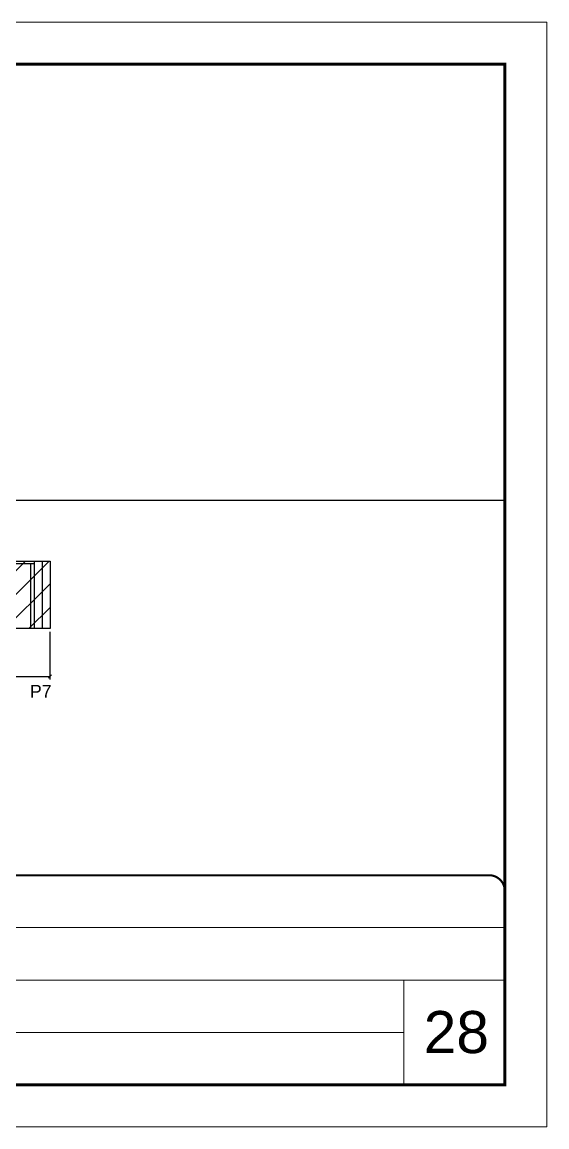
# Model space of a CAD drawing. Extents: x 3309 to 9563, y -2522 to 14608.
# Drawn here: x 9064 to 9563, y 6666 to 7716 of the extents above; entities that cross this region are included whole.
import ezdxf

# ---------------------------------------------------------------- set-up
doc = ezdxf.new("R2010")
doc.units = 0
doc.linetypes.add('CONTINUO', pattern=[0])
doc.linetypes.add('DASHED', pattern=[0.75, 0.5, -0.25])
for name, color, linetype in [('5', 5, 'Continuous'), ('COTA', 241, 'Continuous'), ('Painéis', 200, 'Continuous'), ('SARR_2.2x7', 40, 'Continuous'), ('SARR_3.5x7', 81, 'Continuous')]:
    doc.layers.add(name, color=color, linetype=linetype)
for name, color, linetype, lineweight in [('CARIMBO', 255, 'Continuous', 9), ('Folhas', 255, 'Continuous', 9), ('Hachura', 251, 'Continuous', 9), ('SARRAFO DE PRESSAO', 251, 'DASHED', 9)]:
    doc.layers.add(name, color=color, linetype=linetype, lineweight=lineweight)
doc.styles.add('ARIAL', font='arial.ttf')
doc.styles.add('COTA TECNICA', font='techl___.ttf', dxfattribs={"height": 10})
doc.styles.get("Standard").update_dxf_attribs({"font": 'arial.ttf'})
doc.dimstyles.new('PAINEL', dxfattribs={"dimtxt": 10, "dimasz": 3, "dimexe": 3, "dimexo": 3, "dimgap": 3, "dimtad": 1, "dimdec": 1, "dimzin": 12, "dimdsep": 46, "dimtxsty": 'COTA TECNICA', "dimblk1": 'OBLIQUE', "dimblk2": 'OBLIQUE', "dimsah": 1, "dimcen": 0.9, "dimclrd": 4, "dimclre": 4, "dimclrt": 240, "dimadec": 1, "dimazin": 3, "dimtfac": 1, "dimtdec": 1, "dimtmove": 0, "dimatfit": 3, "dimfxl": 1, "dimtolj": 1, "dimtzin": 12, "dimarcsym": 0})

# ---------------------------------------------------------------- blocks, each defined once
blk = doc.blocks.new('9999999999')
at = {"color": 30, "linetype": 'CONTINUO'}
for p, q in [((98564.6, 34379.6), (99584, 34379.6)), ((98564.6, 34329.8), (99488, 34329.8)), ((99584, 34329.8), (99488, 34329.8)), ((99488, 34329.8), (99488, 34230.2)), ((98564.6, 34280), (99488, 34280))]:
    blk.add_line(p, q, dxfattribs=at)
at = {"color": 30, "linetype": 'CONTINUO', "const_width": 2}
blk.add_lwpolyline([(99584, 34230.2), (99584, 34414.4, 0.414214), (99569, 34429.4), (98229, 34429.4, 0.414214), (98214, 34414.4), (98214, 34245.2, 0.414214), (98229, 34230.2), (99584, 34230.2)], format="xyb", dxfattribs=at)
at = {"layer": 'Folhas'}
blk.add_lwpolyline([(98139, 34190.2), (99624, 34190.2), (99624, 35240.2), (98139, 35240.2)], close=True, dxfattribs=at)
at = {"layer": 'Folhas', "color": 30, "const_width": 3}
blk.add_lwpolyline([(98214, 34230.2), (99584, 34230.2), (99584, 35200.2), (98214, 35200.2)], close=True, dxfattribs=at)
blk = doc.blocks.new('_Oblique')
at = {"color": 0, "linetype": 'ByBlock', "lineweight": -2}
blk.add_line((-0.5, -0.5), (0.5, 0.5), dxfattribs=at)
blk = doc.blocks.new('*D2460')
at = {"layer": 'COTA', "color": 4, "lineweight": -2, "transparency": 16777216}
for p, q in [((8900.2, 7137), (8900.2, 7091.5)), ((9090.7, 7137), (9090.7, 7091.5)), ((8900.2, 7094.5), (9090.7, 7094.5))]:
    blk.add_line(p, q, dxfattribs=at)
at = {"layer": 'Defpoints', "color": 0, "transparency": 16777216}
for p in [(8900.2, 7140), (9090.7, 7140), (9090.7, 7094.5)]:
    blk.add_point(p, dxfattribs=at)
at = {"layer": 'COTA', "color": 4, "lineweight": -2, "transparency": 16777216, "xscale": 3, "yscale": 3, "zscale": 3, "rotation": 180}
blk.add_blockref('_Oblique', (8900.2, 7094.5), dxfattribs=at)
at = {"layer": 'COTA', "color": 4, "lineweight": -2, "transparency": 16777216, "xscale": 3, "yscale": 3, "zscale": 3}
blk.add_blockref('_Oblique', (9090.7, 7094.5), dxfattribs=at)
at = {"layer": 'COTA', "color": 240, "transparency": 16777216, "insert": (8995.5, 7102.6), "char_height": 10, "attachment_point": 5, "style": 'COTA TECNICA'}
blk.add_mtext('\\A1;190.5', dxfattribs=at)

msp = doc.modelspace()

# ---------------------------------------------------------------- hatches: boundary and pattern name
at = {"layer": 'Hachura'}
h = msp.add_hatch(dxfattribs=at)
h.set_pattern_fill('ANSI31', color=256, scale=5)
h.paths.add_polyline_path([(8750.1, 7139.95), (8750.1, 7185.95), (8559.6, 7185.95), (8559.6, 7139.95)])
h.paths.add_polyline_path([(9090.74, 7139.95), (9090.74, 7203.95), (8900.24, 7203.95), (8900.24, 7139.95)])

# ---------------------------------------------------------------- linework, layer by layer
at = {"layer": 'COTA'}
msp.add_line((8152.87, 7262.07), (9522.87, 7262.07), dxfattribs=at)
at = {"layer": 'Painéis', "linetype": 'ByBlock'}
for p, q in [((8900.24, 7203.95, 0), (9090.74, 7203.95, 0)), ((9090.74, 7203.95, 0), (9090.74, 7139.95, 0)), ((9090.74, 7139.95, 0), (8900.24, 7139.95, 0))]:
    msp.add_line(p, q, dxfattribs=at)
at = {"layer": 'SARR_2.2x7', "linetype": 'Continuous'}
for p, q in [((9083.74, 7139.95, 0), (9083.74, 7203.95, 0)), ((8915.24, 7201.75, 0), (9075.74, 7201.75, 0))]:
    msp.add_line(p, q, dxfattribs=at)
at = {"layer": 'SARR_3.5x7'}
for p, q in [((9075.74, 7203.95, 0), (9075.74, 7139.95, 0)), ((9072.24, 7201.75, 0), (9072.24, 7139.95, 0))]:
    msp.add_line(p, q, dxfattribs=at)

# ---------------------------------------------------------------- block references
at = {"layer": 'SARRAFO DE PRESSAO', "color": 6, "linetype": 'ByBlock'}
msp.add_blockref('9999999999', (-90061.11, -27523.8), dxfattribs=at)

# ---------------------------------------------------------------- texts
at = {"layer": '5', "linetype": 'Continuous'}
msp.add_text('P7', height=12, rotation=0.00004, dxfattribs=at).set_placement((9071.7, 7074.44, 0))
at = {"layer": 'CARIMBO', "style": 'ARIAL'}
msp.add_text('28', height=40, dxfattribs=at).set_placement((9445.73, 6736.55))

# ---------------------------------------------------------------- dimensions: what is measured, and where the dimension line sits
at = {"layer": 'COTA'}
dim = msp.add_linear_dim(base=(9090.74, 7094.45, 0), p1=(8900.24, 7139.95, 0), p2=(9090.74, 7139.95, 0), dimstyle='PAINEL', dxfattribs=at)
dim.commit()
dim.dimension.update_dxf_attribs({"geometry": '*D2460', "text_midpoint": (8995.49, 7102.59, 0)})

doc.saveas('drawing.dxf')
